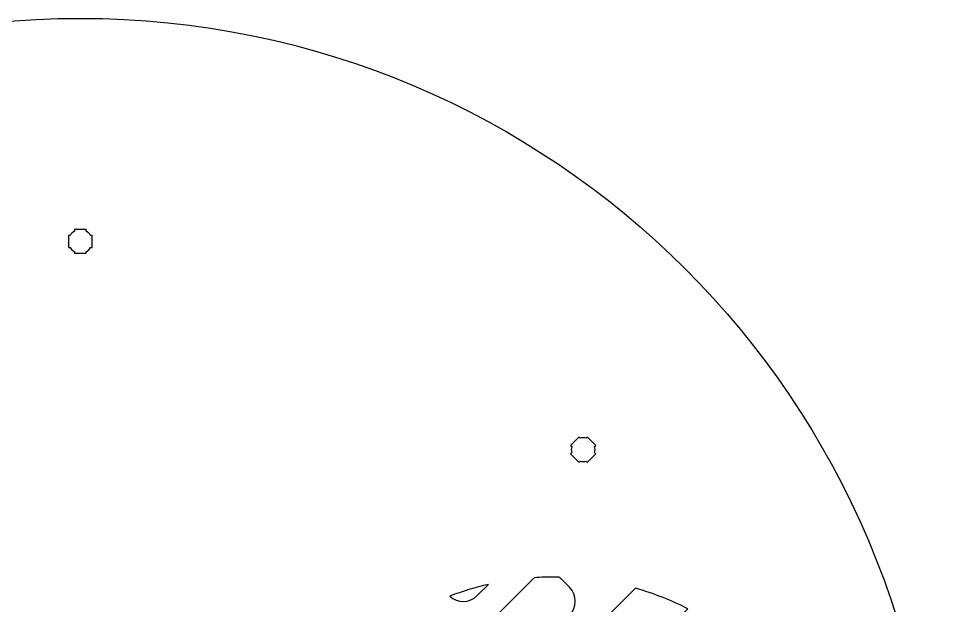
# Model space of a CAD drawing. Extents: x -592 to 382, y -405 to 108.
# Drawn here: x -390.7 to -158.5, y -80.7 to 68 of the extents above; entities that cross this region are included whole.
import ezdxf

# ---------------------------------------------------------------- set-up
doc = ezdxf.new("R2010")
doc.units = 0
doc.header["$MEASUREMENT"] = 0
doc.layers.add('LAYER_1', color=7, linetype='CONTINUOUS')

msp = doc.modelspace()

# ---------------------------------------------------------------- linework, layer by layer
at = {"layer": 'LAYER_1'}
msp.add_ellipse((-375, -148.5), major_axis=(0, 216.5), ratio=1, dxfattribs=at)
for points, knots in [([(-378.0001, 13.0009), (-378.0001, 13.0009), (-377.5981, 13.0009), (-377.5981, 13.0009), (-377.5981, 13.0009), (-377.3348, 13.4561), (-376.9552, 13.8354), (-376.5001, 14.0987), (-376.5001, 14.0987), (-376.5001, 14.0987), (-376.5001, 14.5009), (-376.5001, 14.5009), (-376.5001, 14.5009), (-376.5001, 14.5009), (-373.5001, 14.5009), (-373.5001, 14.5009), (-373.5001, 14.5009), (-373.5001, 14.5009), (-373.5001, 14.099), (-373.5001, 14.099), (-373.5001, 14.099), (-373.0448, 13.8357), (-372.6649, 13.4562), (-372.4013, 13.0009), (-372.4013, 13.0009), (-372.4013, 13.0009), (-372.0001, 13.0009), (-372.0001, 13.0009), (-372.0001, 13.0009), (-372.0001, 13.0009), (-372.0001, 11.5467), (-372.0001, 11.5467), (-372.0001, 11.5467), (-372.0001, 11.5467), (-371.9995, 11.5002), (-371.9995, 11.5002), (-371.9995, 11.5002), (-371.9995, 11.5002), (-372.0001, 11.4538), (-372.0001, 11.4538), (-372.0001, 11.4538), (-372.0001, 11.4538), (-372.0001, 10.0009), (-372.0001, 10.0009), (-372.0001, 10.0009), (-372.0001, 10.0009), (-372.4008, 10.0009), (-372.4008, 10.0009), (-372.4008, 10.0009), (-372.6643, 9.5452), (-373.0443, 9.1651), (-373.5001, 8.9015), (-373.5001, 8.9015), (-373.5001, 8.9015), (-373.5001, 8.5009), (-373.5001, 8.5009), (-373.5001, 8.5009), (-373.5001, 8.5009), (-374.9329, 8.5009), (-374.9329, 8.5009), (-374.9329, 8.5009), (-374.9329, 8.5009), (-374.9996, 8.5001), (-374.9996, 8.5001), (-374.9996, 8.5001), (-374.9996, 8.5001), (-375.0664, 8.5009), (-375.0664, 8.5009), (-375.0664, 8.5009), (-375.0664, 8.5009), (-376.5001, 8.5009), (-376.5001, 8.5009), (-376.5001, 8.5009), (-376.5001, 8.5009), (-376.5001, 8.9019), (-376.5001, 8.9019), (-376.5001, 8.9019), (-376.9555, 9.1655), (-377.3353, 9.5454), (-377.5986, 10.0009), (-377.5986, 10.0009), (-377.5986, 10.0009), (-378.0001, 10.0009), (-378.0001, 10.0009), (-378.0001, 10.0009), (-378.0001, 10.0009), (-378.0001, 13.0009), (-378.0001, 13.0009)], [0, 0, 0, 0, 0.04545455, 0.04545455, 0.04545455, 0.04545455, 0.09090909, 0.09090909, 0.09090909, 0.09090909, 0.13636364, 0.13636364, 0.13636364, 0.13636364, 0.18181818, 0.18181818, 0.18181818, 0.18181818, 0.22727273, 0.22727273, 0.22727273, 0.22727273, 0.27272727, 0.27272727, 0.27272727, 0.27272727, 0.31818182, 0.31818182, 0.31818182, 0.31818182, 0.36363636, 0.36363636, 0.36363636, 0.36363636, 0.40909091, 0.40909091, 0.40909091, 0.40909091, 0.45454545, 0.45454545, 0.45454545, 0.45454545, 0.5, 0.5, 0.5, 0.5, 0.54545455, 0.54545455, 0.54545455, 0.54545455, 0.59090909, 0.59090909, 0.59090909, 0.59090909, 0.63636364, 0.63636364, 0.63636364, 0.63636364, 0.68181818, 0.68181818, 0.68181818, 0.68181818, 0.72727273, 0.72727273, 0.72727273, 0.72727273, 0.77272727, 0.77272727, 0.77272727, 0.77272727, 0.81818182, 0.81818182, 0.81818182, 0.81818182, 0.86363636, 0.86363636, 0.86363636, 0.86363636, 0.90909091, 0.90909091, 0.90909091, 0.90909091, 0.95454545, 0.95454545, 0.95454545, 0.95454545, 1, 1, 1, 1]), ([(-246.66, -44.4028), (-246.66, -44.4028), (-246.9442, -44.1185), (-246.9442, -44.1185), (-246.9442, -44.1185), (-247.4523, -44.2542), (-247.9889, -44.254), (-248.4969, -44.1184), (-248.4969, -44.1184), (-248.4969, -44.1184), (-248.7813, -44.4028), (-248.7813, -44.4028), (-248.7813, -44.4028), (-248.7813, -44.4028), (-250.9026, -42.2814), (-250.9026, -42.2814), (-250.9026, -42.2814), (-250.9026, -42.2814), (-250.6184, -41.9972), (-250.6184, -41.9972), (-250.6184, -41.9972), (-250.7542, -41.4891), (-250.7545, -40.9521), (-250.6189, -40.4438), (-250.6189, -40.4438), (-250.6189, -40.4438), (-250.9026, -40.1601), (-250.9026, -40.1601), (-250.9026, -40.1601), (-250.9026, -40.1601), (-249.8744, -39.1318), (-249.8744, -39.1318), (-249.8744, -39.1318), (-249.8744, -39.1318), (-249.8419, -39.0985), (-249.8419, -39.0985), (-249.8419, -39.0985), (-249.8419, -39.0985), (-249.8087, -39.0661), (-249.8087, -39.0661), (-249.8087, -39.0661), (-249.8087, -39.0661), (-248.7813, -38.0388), (-248.7813, -38.0388), (-248.7813, -38.0388), (-248.7813, -38.0388), (-248.498, -38.3221), (-248.498, -38.3221), (-248.498, -38.3221), (-247.9894, -38.1862), (-247.4519, -38.1862), (-246.9433, -38.3221), (-246.9433, -38.3221), (-246.9433, -38.3221), (-246.66, -38.0388), (-246.66, -38.0388), (-246.66, -38.0388), (-246.66, -38.0388), (-245.6468, -39.0519), (-245.6468, -39.0519), (-245.6468, -39.0519), (-245.6468, -39.0519), (-245.5991, -39.0985), (-245.5991, -39.0985), (-245.5991, -39.0985), (-245.5991, -39.0985), (-245.5524, -39.1463), (-245.5524, -39.1463), (-245.5524, -39.1463), (-245.5524, -39.1463), (-244.5387, -40.1601), (-244.5387, -40.1601), (-244.5387, -40.1601), (-244.5387, -40.1601), (-244.8222, -40.4437), (-244.8222, -40.4437), (-244.8222, -40.4437), (-244.6866, -40.9521), (-244.6867, -41.4893), (-244.8226, -41.9975), (-244.8226, -41.9975), (-244.8226, -41.9975), (-244.5387, -42.2814), (-244.5387, -42.2814), (-244.5387, -42.2814), (-244.5387, -42.2814), (-246.66, -44.4028), (-246.66, -44.4028)], [0, 0, 0, 0, 0.04545455, 0.04545455, 0.04545455, 0.04545455, 0.09090909, 0.09090909, 0.09090909, 0.09090909, 0.13636364, 0.13636364, 0.13636364, 0.13636364, 0.18181818, 0.18181818, 0.18181818, 0.18181818, 0.22727273, 0.22727273, 0.22727273, 0.22727273, 0.27272727, 0.27272727, 0.27272727, 0.27272727, 0.31818182, 0.31818182, 0.31818182, 0.31818182, 0.36363636, 0.36363636, 0.36363636, 0.36363636, 0.40909091, 0.40909091, 0.40909091, 0.40909091, 0.45454545, 0.45454545, 0.45454545, 0.45454545, 0.5, 0.5, 0.5, 0.5, 0.54545455, 0.54545455, 0.54545455, 0.54545455, 0.59090909, 0.59090909, 0.59090909, 0.59090909, 0.63636364, 0.63636364, 0.63636364, 0.63636364, 0.68181818, 0.68181818, 0.68181818, 0.68181818, 0.72727273, 0.72727273, 0.72727273, 0.72727273, 0.77272727, 0.77272727, 0.77272727, 0.77272727, 0.81818182, 0.81818182, 0.81818182, 0.81818182, 0.86363636, 0.86363636, 0.86363636, 0.86363636, 0.90909091, 0.90909091, 0.90909091, 0.90909091, 0.95454545, 0.95454545, 0.95454545, 0.95454545, 1, 1, 1, 1]), ([(-254.9994, -73.4999), (-254.606, -73.4999), (-254.2147, -73.5087), (-253.8227, -73.5148), (-253.8227, -73.5148), (-253.6414, -73.6525), (-253.4669, -73.8038), (-253.3012, -73.9695), (-253.3012, -73.9695), (-253.3012, -73.9695), (-251.1798, -76.0909), (-251.1798, -76.0909), (-251.1798, -76.0909), (-249.2214, -78.0493), (-249.2214, -81.2025), (-251.1811, -83.1621), (-251.1811, -83.1621), (-251.1811, -83.1621), (-281.5857, -113.5668), (-281.5857, -113.5668), (-281.5857, -113.5668), (-283.5444, -115.5255), (-286.6985, -115.5264), (-288.6569, -113.568), (-288.6569, -113.568), (-288.6569, -113.568), (-290.7783, -111.4466), (-290.7783, -111.4466), (-290.7783, -111.4466), (-292.737, -109.4879), (-292.737, -106.333), (-290.7783, -104.3743), (-290.7783, -104.3743), (-290.7783, -104.3743), (-260.3736, -73.9696), (-260.3736, -73.9696), (-260.3736, -73.9696), (-260.2691, -73.8651), (-260.1609, -73.7664), (-260.0499, -73.673), (-260.0499, -73.673), (-258.3802, -73.5618), (-256.6972, -73.4999), (-254.9994, -73.4999)], [0, 0, 0, 0, 0.09090909, 0.09090909, 0.09090909, 0.09090909, 0.18181818, 0.18181818, 0.18181818, 0.18181818, 0.27272727, 0.27272727, 0.27272727, 0.27272727, 0.36363636, 0.36363636, 0.36363636, 0.36363636, 0.45454545, 0.45454545, 0.45454545, 0.45454545, 0.54545455, 0.54545455, 0.54545455, 0.54545455, 0.63636364, 0.63636364, 0.63636364, 0.63636364, 0.72727273, 0.72727273, 0.72727273, 0.72727273, 0.81818182, 0.81818182, 0.81818182, 0.81818182, 0.90909091, 0.90909091, 0.90909091, 0.90909091, 1, 1, 1, 1]), ([(-281.4793, -78.3159), (-278.3045, -77.1172), (-275.0284, -76.1255), (-271.6652, -75.362), (-271.6652, -75.362), (-271.6652, -75.362), (-274.5147, -78.2115), (-274.5147, -78.2115), (-274.5147, -78.2115), (-276.4383, -80.1351), (-279.5147, -80.1702), (-281.4793, -78.3159)], [0, 0, 0, 0, 0.33333333, 0.33333333, 0.33333333, 0.33333333, 0.66666667, 0.66666667, 0.66666667, 0.66666667, 1, 1, 1, 1]), ([(-234.4664, -76.3466), (-229.864, -77.6543), (-225.4438, -79.3941), (-221.2476, -81.513), (-221.2476, -81.513), (-221.2476, -81.513), (-246.2304, -106.4957), (-246.2304, -106.4957), (-246.2304, -106.4957), (-248.1891, -108.4544), (-251.3431, -108.4553), (-253.3015, -106.4969), (-253.3015, -106.4969), (-253.3015, -106.4969), (-255.4229, -104.3756), (-255.4229, -104.3756), (-255.4229, -104.3756), (-257.3816, -102.4169), (-257.3816, -99.2619), (-255.4229, -97.3032), (-255.4229, -97.3032), (-255.4229, -97.3032), (-234.4664, -76.3466), (-234.4664, -76.3466)], [0, 0, 0, 0, 0.16666667, 0.16666667, 0.16666667, 0.16666667, 0.33333333, 0.33333333, 0.33333333, 0.33333333, 0.5, 0.5, 0.5, 0.5, 0.66666667, 0.66666667, 0.66666667, 0.66666667, 0.83333333, 0.83333333, 0.83333333, 0.83333333, 1, 1, 1, 1])]:
    msp.add_open_spline(points, degree=3, knots=knots, dxfattribs=at)

doc.saveas('drawing.dxf')
